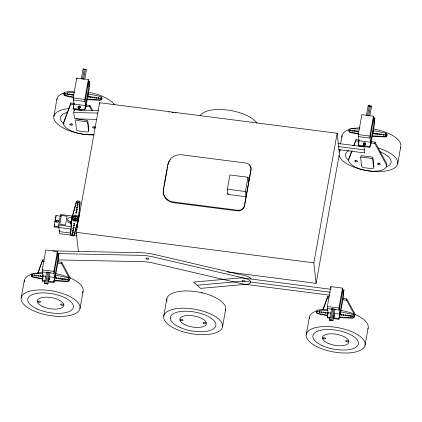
<?xml version="1.0" encoding="UTF-8"?>
<svg xmlns="http://www.w3.org/2000/svg" width="422" height="422" viewBox="0 0 422 422"><rect width="100%" height="100%" fill="white"/><g stroke="black" fill="none" stroke-linecap="round" stroke-linejoin="round"><path stroke-width="0.63" d="M37.975 276.146L38.407 275.661L38.929 276.157M41.773 276.637L42.332 276.152L42.727 276.642M63.938 93.911L63.922 94.364A1.925 1.741 -6.2 0 0 65.531 95.884L73.866 97.587M57.93 278.71L58.236 278.256L58.858 278.499M61.728 279.2L62.039 278.742L62.662 278.984M72.489 95.124L73.043 94.639L73.444 95.135M68.385 279.944L67.863 279.448L67.462 280.044M73.201 227.701L73.76 227.215L74.156 227.711M73.512 225.976L74.072 225.49L74.467 225.981M73.824 224.246L74.383 223.76L74.778 224.256M76.466 209.56L77.02 209.075L77.421 209.565M76.778 207.83L77.331 207.344L77.732 207.84M77.089 206.1L77.643 205.614L78.044 206.11M92.444 97.688L92.998 97.208L93.399 97.698M101.966 98.342L101.802 99.239A1.925 1.741 -6.2 0 1 99.74 100.283L87.233 99.603M317.349 312.064L317.782 311.578L318.304 312.074M326.85 313.288L327.409 312.802L327.804 313.293M351.864 131.042L352.417 130.556L352.818 131.052M346.805 315.851L347.237 315.366L347.76 315.862M381.319 134.829L381.878 134.344L382.274 134.84M71.081 228.687L70.616 233.883A1.925 1.741 -6.2 0 0 71.724 235.734L72.705 235.861A1.925 1.741 -6.2 0 0 74.414 234.374L78.592 218.596L79.969 202.861A1.925 1.741 -6.2 0 0 78.861 201.009L77.875 200.883A1.925 1.741 -6.2 0 0 76.166 202.37L71.94 217.741L70.569 233.477A1.925 1.741 -6.2 0 0 71.677 235.323L72.663 235.45A1.925 1.741 -6.2 0 0 74.372 233.962L78.339 219.361A3.376 3.049 -6.2 0 1 74.726 221.191A3.376 3.049 -6.2 0 1 71.914 218.538L71.197 227.389M78.466 217.435A3.376 3.049 -6.2 0 1 78.666 218.206L80.011 203.267A1.925 1.741 -6.2 0 0 79.674 201.974M21.2 297.726L24.307 280.445M53.842 116.287L56.954 99.006M37.964 273.171L42.743 259.841L44.009 260.005M93.753 134.185A19.28 7.96 10.2 0 1 74.277 132.091A19.28 7.96 10.2 0 1 63.448 123.577L70.959 103.026L74.124 103.432M43.007 276.821L42.253 269.864L45.829 249.993L57.418 251.48L58.352 260.079L54.781 279.95L53.847 271.351L57.418 251.48M73.945 104.888L73.185 97.925L76.762 78.054L88.356 79.547L89.29 88.145L85.713 108.016L84.78 99.418L88.356 79.547M73.639 98.69L73.407 99.972L85.001 101.465L88.578 81.594M44.843 281.479L42.232 281.142L43.149 274.722M82.148 110.364L79.531 110.026L79.668 107.942A1.155 1.044 -6.2 0 0 80.254 106.418A1.155 1.044 -6.2 0 0 78.508 106.196A1.155 1.044 -6.2 0 0 78.529 107.8L78.392 109.878L73.164 109.208L74.082 102.783M42.232 281.142L42.786 278.056M73.386 107.974L73.607 106.74M96.722 119.357L80.064 119.009L74.436 118.281L73.766 112.141L74.235 109.546L78.107 110.047L98.431 110.474M71.144 229.088L54.18 226.904L54.944 221.334L56.332 221.513A1.155 1.044 -6.2 0 0 58.004 222.009A1.155 1.044 -6.2 0 0 58.289 220.421A1.155 1.044 -6.2 0 0 56.516 220.474L55.129 220.295L55.984 215.547L60.736 216.154M54.391 225.717L54.607 224.53M58.653 221.814A1.155 1.044 -6.2 0 0 56.606 221.297L55.219 221.117L55.54 219.334M55.751 218.148L55.968 216.961M48.752 272.596L49.21 272.301L49.954 272.633L47.923 283.922L47.1 283.964L46.198 283.399L44.822 283.674L44.51 283.42L46.547 272.132L48.366 272.19L48.999 272.681M81.383 78.513L83.076 69.092L83.756 69.008L84.294 69.43M45.655 283.568L47.675 272.338M82.411 79.283L84.205 69.298M46.905 283.093L48.815 272.485M83.551 79.431L85.36 69.382L85.888 69.271L86.484 69.593L84.801 78.951M78.392 109.878L78.529 107.8M54.602 278.314L53.826 282.634L48.599 281.959L48.736 279.881A1.155 1.044 -6.2 0 0 48.804 277.945M71.165 235.144L59.597 233.656L58.663 225.058L60.557 214.518L72.774 216.09M59.597 230.37L59.375 231.609L70.943 233.097M57.64 253.527L54.069 273.398L49.559 272.818M53.826 282.634L58.864 253.3L56.907 253.052M88.493 81.198L89.802 81.367L84.669 109.878L79.441 109.208M58.178 258.443L58.864 253.3M84.869 110.079L85.534 106.376M89.111 86.505L89.802 81.367M69.229 277.855L61.517 263.581L61.749 262.284L57.946 261.793M91.585 110.189L89.733 106.766L89.965 105.468L86.162 104.978M75.28 219.419L75.432 218.554M78.376 251.517L76.287 232.322L99.608 102.72L337.167 133.262L339.393 153.74L316.078 283.336L227.316 271.926M79.969 308.551A29.883 12.338 10.2 0 0 38.038 289.961A29.883 12.338 10.2 0 0 33.744 310.903A29.883 12.338 10.2 0 0 79.969 308.551L83.081 291.27M163.894 187.547L163.425 190.132A12.243 11.067 -6.2 0 0 173.521 202.66L237.48 210.884A6.119 5.533 -6.2 0 0 244.502 206.173L251.016 169.96A6.119 5.533 -6.2 0 0 249.951 165.857M164.126 186.25L167.27 168.779M167.502 167.487L167.734 166.189M163.736 316.052L166.848 298.771M248.015 177.272L245.446 191.535L246.01 196.736L227.912 194.41L227.347 189.209L229.911 174.945L248.015 177.272L248.579 182.473M227.912 194.41L228.144 193.112M222.51 326.876A29.883 12.338 10.2 0 0 180.574 308.287A29.883 12.338 10.2 0 0 176.285 329.229A29.883 12.338 10.2 0 0 222.51 326.876L225.617 309.595M316.078 283.336L313.852 262.864L337.167 133.262M306.277 334.377L309.384 317.096M339.267 151.018L339.494 149.736M340.533 143.976L342.031 135.657M323.041 309.822L327.82 296.492L329.086 296.655M353.984 145.785L356.036 139.677L359.201 140.083M327.862 314.707L328.084 313.472L327.33 306.514L330.901 286.638L342.495 288.131L343.429 296.729L339.852 316.6L338.919 308.002L342.495 288.131M370.611 143.026L369.836 147.347L364.608 146.677L364.745 144.593A1.155 1.044 -6.2 0 0 365.331 143.069A1.155 1.044 -6.2 0 0 363.585 142.847A1.155 1.044 -6.2 0 0 363.606 144.451L363.469 146.529L358.241 145.859L358.932 140.716L358.262 134.576L361.839 114.705L373.433 116.198L374.367 124.796L370.79 144.667L369.857 136.069L373.433 116.198M329.92 318.13L327.308 317.792L327.994 312.655L331.217 313.066M327.308 317.792L327.641 315.941M358.241 145.859L358.463 144.625M358.684 143.39L358.906 142.156M331.871 320.367L333.902 309.073L334.583 308.988L335.031 309.279L332.995 320.572L332.177 320.614L331.275 320.05L330.331 320.403L329.587 320.071L331.623 308.783L332.304 308.698L332.842 309.12M366.46 115.164L368.153 105.743L368.976 105.7L369.466 106.144M330.732 320.219L332.752 308.988M367.599 115.306L369.282 105.948M363.469 146.529L363.606 144.451M368.628 116.082L370.421 106.096M369.878 115.602L371.56 106.244L370.817 105.911L370.358 106.207M339.678 314.965L338.898 319.285L333.675 318.61L333.813 316.532A1.155 1.044 -6.2 0 0 333.876 314.596M333.675 318.61L333.902 317.349M364.608 146.677L364.745 144.593M342.717 290.178L339.146 310.049L334.635 309.468M373.655 118.239L370.078 138.115L358.484 136.623M338.898 319.285L343.941 289.951L342.632 289.782M369.836 147.347L374.873 118.018L373.57 117.849M343.255 295.089L343.941 289.951M374.187 123.155L374.873 118.018M354 313.936L346.594 300.232L346.826 298.934L343.023 298.444M352.164 150.596L348.525 160.228A19.28 7.96 10.2 0 0 368.417 170.857A19.28 7.96 10.2 0 0 386.536 165.113L374.805 143.417L375.042 142.119L371.239 141.628M365.046 345.201A29.883 12.338 10.2 0 0 323.115 326.612A29.883 12.338 10.2 0 0 318.821 347.554A29.883 12.338 10.2 0 0 365.046 345.201L368.158 327.92M397.693 163.762L400.8 146.481A29.883 12.338 10.2 0 0 373.892 128.979M44.51 283.42L47.934 283.864M49.954 272.633L49.559 272.812M370.722 106.165L371.144 106.291M371.56 106.244L371.165 106.423M329.587 320.071L333.011 320.514M66.792 94.28L67.346 93.906L67.747 94.285M67.742 94.401L67.436 94.744M69.604 94.755L69.245 94.153L68.717 94.744M70.59 94.765L71.017 94.396L71.518 94.665M71.54 94.887L71.35 95.177M89.559 97.318L89.2 96.717L88.673 97.313M31.434 274.849L31.312 275.635A1.925 1.741 -6.2 0 0 32.916 277.148L42.532 279.121M32.278 275.302L32.705 274.928L33.232 275.308M35.089 275.777L34.731 275.176L34.203 275.766M36.076 275.788L36.63 275.418L37.03 275.798M96.248 98.068L97.028 97.783L96.891 98.532M39.879 276.278L40.306 275.904L40.802 276.173M99.064 98.542L98.574 97.936L98.173 98.532M78.629 202.766L78.265 202.159L77.738 202.755M78.318 204.491L77.954 203.889L77.426 204.485M76.16 211.174L76.714 210.8L77.115 211.179M73.222 232.891L73.027 233.181M62.683 279.211L62.256 279.58M64.55 279.564L64.186 278.963L63.659 279.554M65.537 279.575L65.964 279.206L66.46 279.475M349.163 130.124L348.999 131.015A1.925 1.741 -6.2 0 0 350.603 132.534L358.299 134.106M374.636 133.969L374.277 133.368L373.75 133.964M378.439 134.46L378.075 133.853L377.548 134.449M321.153 312.438L321.706 312.069L322.107 312.449M323.969 312.913L323.479 312.312L323.078 312.908M341.108 315.002L341.535 314.633L342.036 314.902M343.925 315.482L343.561 314.875L343.033 315.471M344.911 315.492L345.338 315.123L345.834 315.392M70.959 103.026L63.68 122.28A19.28 7.96 10.2 0 0 63.959 123.372M37.743 273.076L42.743 259.841M348.757 158.93L351.716 151.108M353.763 145.69L356.036 139.677M322.814 309.727L327.82 296.492M65.737 94.364C66.317 93.494 64.45 93.473 64.972 94.359M95.198 98.152C95.778 97.282 93.906 97.26 94.433 98.141M60.684 279.174C61.264 278.304 59.391 278.283 59.919 279.164M380.269 134.803C380.85 133.932 378.982 133.911 379.51 134.792M384.073 135.288C384.653 134.423 382.786 134.402 383.308 135.283M320.103 312.523C320.683 311.658 318.81 311.636 319.338 312.517M342.02 315.234L341.751 315.471M84.142 69.414L84.6 69.113L85.344 69.445M332.689 309.099L333.148 308.804L333.892 309.136M100.805 98.964C101.686 98.031 99.407 97.994 100.22 98.959M74.056 227.917L73.233 227.811M73.338 231.451C74.219 230.523 71.94 230.486 72.753 231.446M56.791 278.763C57.666 277.829 55.387 277.797 56.205 278.757M376.377 134.391C377.257 133.457 374.979 133.426 375.791 134.386M325.71 313.335C326.591 312.407 324.312 312.37 325.125 313.33M85.666 69.424L85.977 69.408M370.062 106.133L369.577 105.954L369.793 106.128M197.164 285.219L242.323 281.2M97.967 113.064L77.643 112.637L73.766 112.141M52.771 250.879L141.286 252.741A26.507 10.946 10.2 0 1 153.961 254.371L245.435 275.74A7.227 2.986 10.2 0 1 251.032 278.947M58.858 253.606L140.816 255.336A26.507 10.946 10.2 0 1 153.492 256.966L244.971 278.33A7.227 2.986 10.2 0 1 250.684 281.954L250.684 282.35A7.227 2.986 10.2 0 1 242.159 283.842L152.432 262.89A19.28 7.96 10.2 0 0 143.216 261.703L58.199 259.91M74.662 92.481L66.106 92.017A1.925 1.741 -6.2 0 0 64.038 93.062L63.88 93.958A1.925 1.741 -6.2 0 0 65.484 95.472L73.818 97.181M87.185 99.191L99.692 99.872A1.925 1.741 -6.2 0 0 101.76 98.827L101.924 97.93A1.925 1.741 -6.2 0 0 100.315 96.416L88.135 93.921M359.085 129.1L351.183 128.668A1.925 1.741 -6.2 0 0 349.115 129.712L348.957 130.609A1.925 1.741 -6.2 0 0 350.561 132.123L358.257 133.7M372.262 135.842L384.769 136.522A1.925 1.741 -6.2 0 0 386.837 135.478L386.995 134.581A1.925 1.741 -6.2 0 0 385.392 133.067L373.212 130.572M372.304 136.253L384.817 136.934A1.925 1.741 -6.2 0 0 386.879 135.889L387.043 134.993A1.925 1.741 -6.2 0 0 386.689 134.154M42.712 273.788L33.491 273.282A1.925 1.741 -6.2 0 0 31.428 274.332L31.265 275.223A1.925 1.741 -6.2 0 0 32.869 276.742L43.128 278.842M53.916 280.424L67.082 281.136A1.925 1.741 -6.2 0 0 69.145 280.092L69.308 279.2A1.925 1.741 -6.2 0 0 67.705 277.681L55.519 275.186M53.958 280.83L67.124 281.548A1.925 1.741 -6.2 0 0 69.192 280.503L69.35 279.607A1.925 1.741 -6.2 0 0 68.654 278.446M327.783 310.434L318.568 309.933A1.925 1.741 -6.2 0 0 316.505 310.977L316.342 311.874A1.925 1.741 -6.2 0 0 317.945 313.393L327.567 315.361M338.987 317.075L352.154 317.787A1.925 1.741 -6.2 0 0 354.222 316.743L354.385 315.851A1.925 1.741 -6.2 0 0 352.776 314.332L340.596 311.837M339.035 317.481L352.201 318.199A1.925 1.741 -6.2 0 0 354.269 317.154L354.427 316.257A1.925 1.741 -6.2 0 0 354.311 315.82M368.628 105.748L368.992 105.911L368.649 105.985M73.185 97.925L84.78 99.418M358.262 134.576L369.857 136.069M73.855 104.07L85.444 105.558M358.932 140.716L370.521 142.209M70.727 104.318L73.892 104.73M85.93 106.275L89.733 106.766M355.804 140.969L358.969 141.381M371.007 142.926L374.805 143.417M77.986 107.024L80.56 107.352M363.062 143.67L365.637 144.002M73.075 108.385L78.302 109.061M358.151 145.036L363.379 145.711M364.518 145.859L369.746 146.529M338.027 143.464L364.059 146.809L364.729 152.954L338.618 149.594M338.397 146.54L364.392 149.879M227.347 189.209L245.446 191.535M74.884 218.923L75.833 219.05M71.661 223.85A5.497 4.969 -6.2 0 1 70.358 222.072L70.152 221.297L69.192 221.175A1.925 1.741 -6.2 0 1 67.604 219.203A1.925 1.741 -6.2 0 1 69.815 217.715L70.775 217.842L71.244 217.151A5.497 4.969 -6.2 0 1 72.289 216.238M71.212 224.842A5.497 4.969 -6.2 0 1 70.537 223.713L70.332 222.937L69.372 222.811A1.925 1.741 -6.2 0 1 67.784 220.838M58.663 225.058L71.518 226.709M76.018 227.289L77.305 227.453M54.09 226.087L58.837 226.698M75.644 229.663L76.925 229.832M76.287 232.322L313.852 262.864M74.799 233.593L76.73 233.841M73.096 235.392L76.952 235.887M330.447 289.228L243.23 278.014L240.076 277.929L193.677 282.06L200.65 288.374L245.578 284.375L329.782 295.2M244.987 281.268L330.141 292.219M42.511 261.134L44.41 261.382M57.714 263.091L61.517 263.581M327.588 297.784L328.854 297.948M342.158 299.662L346.594 300.232M42.253 269.864L53.847 271.351M327.33 306.514L338.919 308.002M42.474 271.91L46.341 272.406M327.551 308.556L332.056 309.136L331.608 308.841M42.917 276.004L46.14 276.415M48.715 276.748L54.512 277.491M333.791 313.398L339.589 314.142M42.142 280.324L45.407 280.741M48.509 281.142L53.736 281.812M327.219 316.975L330.484 317.391M333.586 317.792L338.813 318.462M368.591 106.096L369.825 105.774L370.606 106.291M327.609 315.767L317.993 313.799A1.925 1.741 -6.2 0 1 316.384 312.285L316.547 311.389A1.925 1.741 -6.2 0 1 316.811 310.998M351.009 316.722C349.954 316.463 351.32 315.239 351.563 316.236M62.129 279.58L61.818 279.411M83.371 69.403L83.065 69.15M385.402 135.668L385.318 134.919L386.077 135.214M355.946 131.88L355.862 131.131L356.622 131.427M73.17 229.779L73.09 229.03L73.85 229.325M32.552 275.761L32.272 275.413M84.585 69.43L85.059 69.408M76.018 213.305L76.155 212.556L76.804 212.91M72.442 233.176L72.579 232.427L73.228 232.78M36.25 276.194L36.076 275.904M358.494 131.559L357.872 131.316L357.592 131.886M354.691 131.068L354.074 130.831L353.852 131.495M350.893 130.583L350.16 130.398L350.049 131.005M353.436 316.368L352.818 316.125L352.539 316.695M349.638 315.878L349.015 315.64L348.794 316.305M91.474 97.229L90.851 96.986L90.63 97.656M72.89 234.4L72.267 234.157L72.046 234.822M375.042 142.119L386.768 163.815A19.28 7.96 10.2 0 1 386.352 165.851M346.826 298.934L355.466 314.923M89.965 105.468L92.74 110.606M61.749 262.284L70.39 278.272M361.005 157.369L360.868 156.108A1.224 0.506 10.2 0 1 362.018 155.739L371.671 156.984A1.224 0.506 10.2 0 1 372.932 157.659L373.897 166.5A2.448 1.013 10.2 0 1 373.628 166.98M330.901 286.638L331.07 288.173M99.608 102.72L99.745 104.002M88.43 129.311L88.599 130.846M76.762 78.054L76.873 79.078M79.668 107.942L79.758 108.765M74.235 109.546L74.367 110.775M78.666 218.206L78.624 217.799A3.376 3.049 -6.2 0 0 75.812 215.141A3.376 3.049 -6.2 0 0 72.199 216.971L72.241 217.383L76.208 202.782A1.925 1.741 -6.2 0 1 76.989 201.632M70.152 221.297L70.332 222.937M55.984 215.547L56.073 216.365M56.516 220.474L56.606 221.297M56.332 221.513L56.421 222.331M55.129 220.295L55.219 221.117M54.944 221.334L55.034 222.151M74.457 219.313A0.965 0.87 -6.2 0 1 75.137 218.142A0.965 0.87 -6.2 0 1 76.313 218.881M78.386 219.772A3.376 3.049 -6.2 0 1 77.922 220.458M78.518 221.001A3.376 3.049 -6.2 0 1 77.416 222.246M78.181 217.968A3.376 3.049 -6.2 0 1 78.597 218.665M73.766 220.089A2.411 2.179 -6.2 0 1 73.887 216.628A2.411 2.179 -6.2 0 1 77.542 217.557A2.411 2.179 -6.2 0 1 75.533 220.537M74.9 220.532A2.411 2.179 -6.2 0 1 74.298 220.379M77.432 224.826A5.497 4.969 -6.2 0 1 76.509 225.079M77.611 226.466A5.497 4.969 -6.2 0 1 76.213 226.788M74.931 219.519A0.965 0.87 -6.2 0 1 75.649 219.35M249.159 165.055A6.119 5.533 -6.2 0 1 249.439 165.303M167.967 164.897A12.243 11.067 -6.2 0 1 168.125 164.184M168.331 163.478A12.243 11.067 -6.2 0 1 168.584 162.786M168.89 162.111A12.243 11.067 -6.2 0 1 169.058 161.779M169.243 161.452A12.243 11.067 -6.2 0 1 169.438 161.13M170.087 160.202A12.243 11.067 -6.2 0 1 170.324 159.906M361.86 165.086A2.448 1.013 10.2 0 1 361.828 164.949M379.23 163.451A1.445 0.596 10.2 0 1 378.075 163.066M355.873 160.402A1.445 0.596 10.2 0 1 355.271 160.133M200.065 115.802A29.883 12.338 10.2 0 1 227.5 110.047A29.883 12.338 10.2 0 1 256.972 123.118M349.427 129.728A1.925 1.741 -6.2 0 1 350.234 129.185M385.439 133.473A1.925 1.741 -6.2 0 1 385.919 133.6M373.259 130.356A5.497 4.969 -6.2 0 1 372.8 132.904M363.695 145.268A1.155 1.044 -6.2 0 1 363.49 145.073M363.279 144.572A1.155 1.044 -6.2 0 1 364.46 143.396A1.155 1.044 -6.2 0 1 365.568 144.588M378.307 148.069A29.883 12.338 10.2 0 1 397.25 165.044A29.883 12.338 10.2 0 1 367.114 170.667A29.883 12.338 10.2 0 1 339.003 155.401M339.146 152.157A29.883 12.338 10.2 0 1 340.565 149.989M352.381 145.463A29.883 12.338 10.2 0 1 354.042 145.289M400.578 147.262A29.883 12.338 10.2 0 1 400.225 148.011M341.957 137.282A29.883 12.338 10.2 0 1 349.611 129.412M351.426 128.91A29.883 12.338 10.2 0 1 360.045 127.845M380.09 151.804A23.136 9.553 10.2 0 1 386.156 167.033M348.324 160.065A23.136 9.553 10.2 0 1 348.751 150.448M168.695 111.994A26.507 10.946 10.2 0 1 169.217 112.025M171.859 112.263A26.507 10.946 10.2 0 1 173.458 112.463M175.594 112.79A26.507 10.946 10.2 0 1 176.127 112.885M75.791 119.458A1.224 0.506 10.2 0 1 76.941 119.094L86.594 120.333A1.224 0.506 10.2 0 1 87.86 121.008L88.82 129.849A2.448 1.013 10.2 0 1 88.388 130.419M95.198 127.887A1.445 0.596 10.2 0 1 92.893 127.787A1.445 0.596 10.2 0 1 93.246 126.848A1.445 0.596 10.2 0 1 95.282 127.666M72.204 123.857A1.445 0.596 10.2 0 1 71.35 123.873M94.86 126.811A1.445 0.596 10.2 0 1 94.153 126.8M64.086 93.473A1.925 1.741 -6.2 0 1 64.35 93.077M101.612 97.503A1.925 1.741 -6.2 0 1 101.85 97.899M88.182 93.705A5.497 4.969 -6.2 0 1 87.723 96.253M78.619 108.618A1.155 1.044 -6.2 0 1 78.27 108.185M78.202 107.921A1.155 1.044 -6.2 0 1 80.433 107.399M94.006 134.94A29.883 12.338 10.2 0 1 56.543 123.06A29.883 12.338 10.2 0 1 68.965 108.639M56.854 99.808A29.883 12.338 10.2 0 1 64.534 92.766M67.314 92.043A29.883 12.338 10.2 0 1 73.792 91.242M88.815 92.328A29.883 12.338 10.2 0 1 114.436 104.793M64.012 124.073A23.136 9.553 10.2 0 1 67.388 112.373M201.399 292.794A1.224 0.506 10.2 0 1 202.27 293.058M166.927 301.234A29.883 12.338 10.2 0 1 196.784 291.76A29.883 12.338 10.2 0 1 225.395 310.376M353.304 314.865A1.925 1.741 -6.2 0 1 354.074 315.424M340.644 311.621A5.497 4.969 -6.2 0 1 340.185 314.168M333.681 315.339A1.155 1.044 -6.2 0 1 334.641 316.252M341.25 310.418A29.883 12.338 10.2 0 1 367.931 328.701M309.31 318.721A29.883 12.338 10.2 0 1 316.537 310.993M318.779 310.349A29.883 12.338 10.2 0 1 327.398 309.284M55.572 274.97A5.497 4.969 -6.2 0 1 55.113 277.523M48.604 278.689A1.155 1.044 -6.2 0 1 49.559 279.876M56.173 273.767A29.883 12.338 10.2 0 1 82.506 292.799M24.239 282.07A29.883 12.338 10.2 0 1 31.887 274.205M33.702 273.699A29.883 12.338 10.2 0 1 42.917 272.617M32.23 274.891C33.021 276.494 33.507 273.546 32.23 274.891M34.135 275.133C34.92 276.737 35.411 273.788 34.135 275.133M36.034 275.381C36.825 276.985 37.31 274.036 36.034 275.381M37.933 275.624C38.724 277.228 39.209 274.279 37.933 275.624M39.832 275.867C40.623 277.47 41.113 274.522 39.832 275.867M41.736 276.115C42.527 277.718 43.012 274.769 41.736 276.115M55.989 277.945C56.78 279.549 57.265 276.6 55.989 277.945M57.888 278.188C58.679 279.791 59.164 276.843 57.888 278.188M64.846 93.626C65.637 95.23 66.122 92.281 64.846 93.626M59.787 278.436C60.578 280.039 61.069 277.09 59.787 278.436M66.745 93.869C67.536 95.472 68.021 92.523 66.745 93.869M61.691 278.678C62.482 280.282 62.968 277.333 61.691 278.678M68.649 94.111C69.435 95.715 69.925 92.766 68.649 94.111M63.59 278.921C64.381 280.524 64.867 277.576 63.59 278.921M70.548 94.359C71.339 95.963 71.824 93.014 70.548 94.359M65.489 279.169C66.28 280.772 66.766 277.824 65.489 279.169M72.447 94.602C73.238 96.205 73.723 93.257 72.447 94.602M67.393 279.411C68.179 281.015 68.67 278.066 67.393 279.411M71.919 234.089C72.711 235.692 73.196 232.744 71.919 234.089M72.231 232.364C73.022 233.967 73.507 231.019 72.231 232.364M72.542 230.634C73.328 232.237 73.818 229.288 72.542 230.634M72.848 228.903C73.639 230.512 74.13 227.563 72.848 228.903M73.159 227.178C73.95 228.782 74.441 225.833 73.159 227.178M73.47 225.448C74.261 227.057 74.747 224.108 73.47 225.448M73.781 223.723C74.573 225.327 75.058 222.378 73.781 223.723M75.802 212.488C76.593 214.096 77.084 211.148 75.802 212.488M76.113 210.763C76.904 212.366 77.39 209.417 76.113 210.763M76.424 209.032C77.215 210.641 77.701 207.693 76.424 209.032M76.735 207.307C77.527 208.911 78.012 205.962 76.735 207.307M77.047 205.577C77.838 207.181 78.323 204.232 77.047 205.577M77.358 203.852C78.149 205.456 78.634 202.507 77.358 203.852M77.669 202.122C78.46 203.726 78.946 200.777 77.669 202.122M88.604 96.68C89.39 98.284 89.881 95.335 88.604 96.68M90.503 96.923C91.294 98.526 91.78 95.578 90.503 96.923M92.402 97.165C93.193 98.769 93.679 95.82 92.402 97.165M94.301 97.413C95.092 99.017 95.583 96.068 94.301 97.413M96.205 97.656C96.997 99.26 97.482 96.311 96.205 97.656M98.104 97.899C98.896 99.502 99.381 96.554 98.104 97.899M100.003 98.147C100.795 99.75 101.28 96.802 100.003 98.147M317.307 311.541C318.098 313.145 318.584 310.196 317.307 311.541M319.206 311.784C319.997 313.388 320.488 310.439 319.206 311.784M321.11 312.027C321.902 313.636 322.387 310.687 321.11 312.027M323.009 312.275C323.801 313.878 324.286 310.93 323.009 312.275M324.908 312.517C325.7 314.121 326.185 311.172 324.908 312.517M326.813 312.76C327.599 314.369 328.089 311.42 326.813 312.76M341.066 314.596C341.857 316.199 342.342 313.251 341.066 314.596M342.965 314.838C343.756 316.442 344.241 313.493 342.965 314.838M349.922 130.277C350.714 131.88 351.199 128.932 349.922 130.277M344.864 315.081C345.655 316.69 346.14 313.741 344.864 315.081M351.821 130.519C352.613 132.123 353.098 129.174 351.821 130.519M346.768 315.329C347.554 316.933 348.044 313.984 346.768 315.329M353.72 130.762C354.512 132.366 355.002 129.417 353.72 130.762M348.667 315.572C349.458 317.175 349.943 314.226 348.667 315.572M355.625 131.005C356.416 132.613 356.901 129.665 355.625 131.005M350.566 315.814C351.357 317.423 351.842 314.474 350.566 315.814M357.524 131.253C358.315 132.856 358.8 129.907 357.524 131.253M352.465 316.062C353.256 317.666 353.747 314.717 352.465 316.062M373.676 133.331C374.467 134.934 374.958 131.986 373.676 133.331M375.58 133.574C376.371 135.177 376.857 132.228 375.58 133.574M377.479 133.816C378.27 135.42 378.756 132.471 377.479 133.816M379.378 134.059C380.169 135.668 380.655 132.719 379.378 134.059M381.282 134.307C382.068 135.91 382.559 132.962 381.282 134.307M383.181 134.549C383.973 136.153 384.458 133.204 383.181 134.549M385.08 134.792C385.872 136.401 386.357 133.452 385.08 134.792M61.354 215.505L59.766 224.319L65.468 225.047L67.056 216.238L61.354 215.505M167.898 164.242L163.356 189.478A12.243 11.067 -6.2 0 0 173.447 202.006L237.412 210.225A6.119 5.533 -6.2 0 0 244.433 205.514L250.948 169.306A6.119 5.533 -6.2 0 0 245.899 163.045L181.94 154.821A12.243 11.067 -6.2 0 0 167.898 164.242M83.361 69.161L83.909 69.292L83.361 69.161M44.806 283.431L45.36 283.563L44.832 283.405M45.945 283.579L46.499 283.711L45.945 283.579M47.085 283.721L47.639 283.858L47.111 283.695M329.883 320.082L330.437 320.214L329.909 320.055M331.022 320.224L331.576 320.361L331.022 320.224M332.161 320.372L332.715 320.509L332.161 320.372M86.346 121.715L76.693 120.476A1.224 0.506 10.2 0 0 75.543 120.84L76.503 129.681A2.448 1.013 10.2 0 0 79.03 131.031L86.267 131.959A2.448 1.013 10.2 0 0 88.567 131.231L87.607 122.391A1.224 0.506 10.2 0 0 86.346 121.715M371.423 158.366L361.77 157.126A1.224 0.506 10.2 0 0 360.615 157.49L361.58 166.331A2.448 1.013 10.2 0 0 364.107 167.682L371.344 168.61A2.448 1.013 10.2 0 0 373.644 167.882L372.684 159.041A1.224 0.506 10.2 0 0 371.423 158.366M242.365 281.237L242.27 281.152A1.445 0.596 10.2 0 1 243.621 280.493A1.445 0.596 10.2 0 1 244.802 281.574A1.445 0.596 10.2 0 1 242.365 281.237M74.683 219.06A0.965 0.87 -6.2 0 0 76.24 218.496A0.965 0.87 -6.2 0 0 74.952 217.562A0.965 0.87 -6.2 0 0 74.683 219.06M73.745 219.883A2.411 2.179 -6.2 0 0 77.643 218.475A2.411 2.179 -6.2 0 0 74.42 216.143A2.411 2.179 -6.2 0 0 73.745 219.883M378.117 164.511A1.445 0.596 10.2 0 0 380.354 164.395A1.445 0.596 10.2 0 0 378.323 163.499A1.445 0.596 10.2 0 0 378.117 164.511M355.313 161.579A1.445 0.596 10.2 0 0 357.55 161.462A1.445 0.596 10.2 0 0 355.519 160.566A1.445 0.596 10.2 0 0 355.313 161.579M70.237 124.928A1.445 0.596 10.2 0 0 72.473 124.817A1.445 0.596 10.2 0 0 70.442 123.915A1.445 0.596 10.2 0 0 70.237 124.928M185.516 324.972A13.493 5.576 10.2 0 0 206.395 323.906A13.493 5.576 10.2 0 0 187.458 315.514A13.493 5.576 10.2 0 0 185.516 324.972M203.71 323.305A1.445 0.596 10.2 0 0 205.947 323.189A1.445 0.596 10.2 0 0 203.921 322.292A1.445 0.596 10.2 0 0 203.71 323.305M180.906 320.372A1.445 0.596 10.2 0 0 183.143 320.261A1.445 0.596 10.2 0 0 181.112 319.359A1.445 0.596 10.2 0 0 180.906 320.372M180.088 327.477A23.136 9.553 10.2 0 0 215.874 325.652A23.136 9.553 10.2 0 0 183.406 311.262A23.136 9.553 10.2 0 0 180.088 327.477M328.058 343.297A13.493 5.576 10.2 0 0 348.931 342.231A13.493 5.576 10.2 0 0 329.993 333.839A13.493 5.576 10.2 0 0 328.058 343.297M346.251 341.63A1.445 0.596 10.2 0 0 348.488 341.514A1.445 0.596 10.2 0 0 346.457 340.617A1.445 0.596 10.2 0 0 346.251 341.63M323.442 338.697A1.445 0.596 10.2 0 0 325.678 338.586A1.445 0.596 10.2 0 0 323.653 337.684A1.445 0.596 10.2 0 0 323.442 338.697M322.624 345.803A23.136 9.553 10.2 0 0 358.41 343.977A23.136 9.553 10.2 0 0 325.948 329.587A23.136 9.553 10.2 0 0 322.624 345.803M146.613 259.008A1.445 0.596 10.2 0 0 148.85 258.892A1.445 0.596 10.2 0 0 146.819 257.995A1.445 0.596 10.2 0 0 146.613 259.008M42.981 306.646A13.493 5.576 10.2 0 0 63.854 305.581A13.493 5.576 10.2 0 0 44.917 297.188A13.493 5.576 10.2 0 0 42.981 306.646M61.174 304.979A1.445 0.596 10.2 0 0 63.411 304.863A1.445 0.596 10.2 0 0 61.38 303.967A1.445 0.596 10.2 0 0 61.174 304.979M38.365 302.046A1.445 0.596 10.2 0 0 40.602 301.936A1.445 0.596 10.2 0 0 38.576 301.034A1.445 0.596 10.2 0 0 38.365 302.046M37.547 309.152A23.136 9.553 10.2 0 0 73.333 307.327A23.136 9.553 10.2 0 0 40.871 292.937A23.136 9.553 10.2 0 0 37.547 309.152"/></g></svg>
